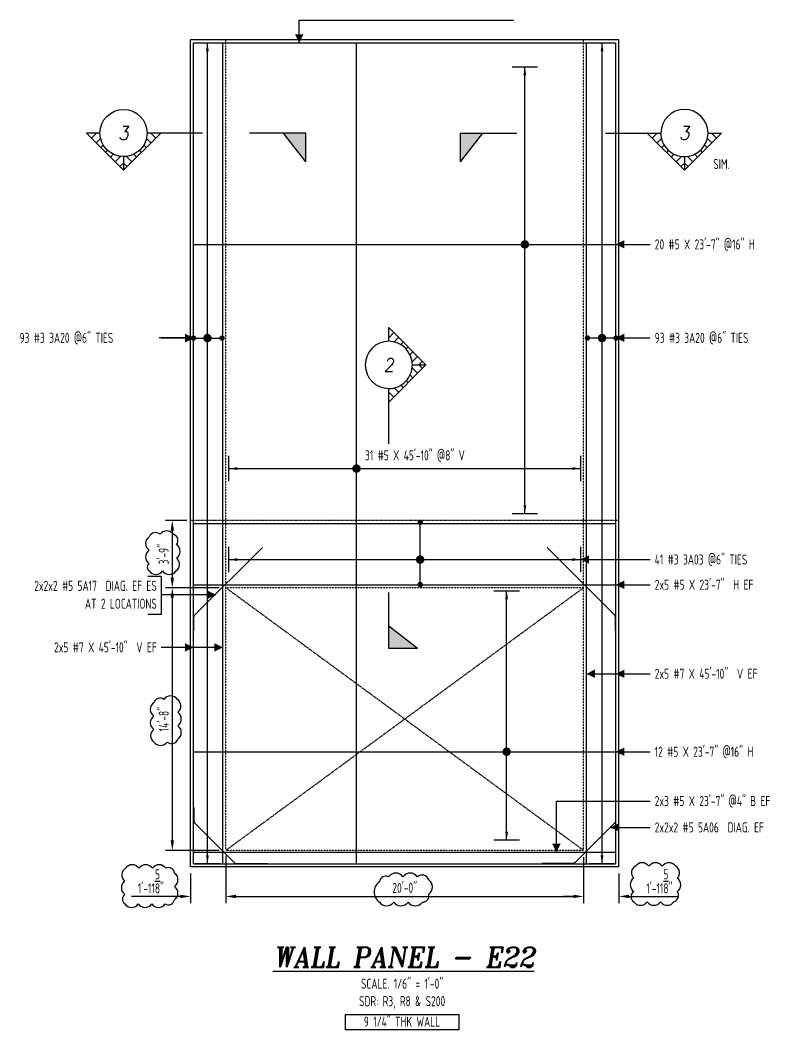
# Model space of a CAD drawing. Header units: inches. Extents: x -10781 to 50822, y -3854 to 38989.
# Drawn here: x -797 to -294, y -3055 to -2379 of the extents above; entities that cross this region are included whole.
import ezdxf
from ezdxf.enums import TextEntityAlignment as Align

# ---------------------------------------------------------------- set-up
doc = ezdxf.new("R2010")
doc.units = ezdxf.units.IN
doc.header["$LTSCALE"] = 0.025
doc.header["$MEASUREMENT"] = 0
doc.linetypes.add('HIDDEN', pattern=[6, 3, -3])
doc.layers.get('0').update_dxf_attribs({"linetype": 'CONTINUOUS'})
doc.layers.get('Defpoints').update_dxf_attribs({"linetype": 'CONTINUOUS'})
for name, color, linetype in [('0-25TEXT', 7, 'CONTINUOUS'), ('0-35', 3, 'CONTINUOUS'), ('0-35TEXT', 3, 'CONTINUOUS'), ('0-50', 10, 'CONTINUOUS'), ('3', 3, 'CONTINUOUS'), ('BAR-LBL', 2, 'CONTINUOUS'), ('DETAIL', 83, 'CONTINUOUS'), ('hidden', 7, 'HIDDEN'), ('RANGELAY', 7, 'CONTINUOUS'), ('REBARS', 4, 'CONTINUOUS')]:
    doc.layers.add(name, color=color, linetype=linetype)
doc.styles.add('AR', font='ARCHQUIK.shx', dxfattribs={"width": 0.8})
doc.styles.add('ROMANT', font='romant')
doc.dimstyles.new('CADS_DIM_48', dxfattribs={"dimscale": 48, "dimtxt": 0.09375, "dimasz": 0.09375, "dimexe": 0.0625, "dimexo": 0.0625, "dimgap": 0.09375, "dimtad": 0, "dimtih": 1, "dimtoh": 1, "dimzin": 1, "dimdsep": 46, "dimlunit": 4, "dimtxsty": 'AR', "dimblk": 'CLOSED', "dimcen": 0.1875, "dimadec": 0, "dimazin": 0, "dimtfac": 1, "dimtofl": 0, "dimtmove": 0, "dimatfit": 1, "dimldrblk": 'DOTBLANK', "dimfxl": 1, "dimtzin": 0, "dimarcsym": 0})

# ---------------------------------------------------------------- blocks, each defined once
blk = doc.blocks.new('leadrblk')
blk.add_lwpolyline([(0, 0, 0, 1, 0), (1, 0, 1, 1, 0)], format="xyseb")
blk = doc.blocks.new('SECTARO')
at = {"linetype": 'Continuous'}
blk.add_line((33.32, 16.99), (20.13, 0), dxfattribs=at)
for p, q in [((33.32, 16.99), (33.32, 0)), ((33.32, 0), (0, 0))]:
    blk.add_line(p, q)
for points in [[(33.32, 0), (33.32, 16.99), (33.32, 0), (20.13, 0)], [(33.32, 16.99), (20.13, 0), (33.32, 0), (33.32, 16.99)]]:
    blk.add_solid(points, dxfattribs=at)
blk = doc.blocks.new('*X3')
at = {"color": 0, "linetype": 'Continuous'}
for p, q in [((-1.108, 0.2784), (-1.0748, 0.3117)), ((-1.081, 0.2171), (-1.0306, 0.2675)), ((-1.0127, 0.1969), (-0.9864, 0.2233)), ((-0.9601, 0.1612), (-0.9422, 0.1791)), ((-0.9204, 0.1125), (-0.898, 0.1349)), ((-0.895, 0.0495), (-0.8538, 0.0907)), ((-0.8561, 0), (-0.8096, 0.0465)), ((-0.7677, 0), (-0.7654, 0.0023))]:
    blk.add_line(p, q, dxfattribs=at)
blk = doc.blocks.new('*X2')
at = {"color": 0, "linetype": 'Continuous'}
for p, q in [((-1.108, 0.2784), (-1.0748, 0.3117)), ((-0.9601, 0.1612), (-0.9422, 0.1791)), ((-0.8561, 0), (-0.8096, 0.0465))]:
    blk.add_line(p, q, dxfattribs=at)
blk = doc.blocks.new('SECTNU')
at = {"linetype": 'Continuous'}
blk.add_line((-24.74, 0), (-32.81, 0), dxfattribs=at)
blk.add_line((0, 0), (-24.74, 0))
at = {"layer": '3'}
for p, q in [((-68.89, 0), (-46.81, 22.07)), ((-60.81, 0), (-68.89, 0))]:
    blk.add_line(p, q, dxfattribs=at)
at = {"layer": '3', "linetype": 'Continuous'}
blk.add_line((-46.81, 14), (-46.81, 22.07), dxfattribs=at)
at = {"layer": '3'}
for points in [[(-46.81, 22.07), (-24.74, 0), (-32.81, 0, 1)], [(-32.81, 0, 0.414214), (-46.81, 14)]]:
    blk.add_lwpolyline(points, format="xyb", dxfattribs=at)
for start, end in [(90, 180), (180, 0)]:
    blk.add_arc((-46.81, 0), 14, start, end, dxfattribs=at)
at = {"linetype": 'Continuous', "xscale": -64, "yscale": 64, "zscale": 64, "rotation": 359.9999999999999}
blk.add_blockref('*X3', (-117.73, 0), dxfattribs=at)
at = {"linetype": 'Continuous', "xscale": 64, "yscale": 64, "zscale": 64}
for name in ['*X3', '*X2']:
    blk.add_blockref(name, (24.1, 0), dxfattribs=at)
at = {"linetype": 'Continuous', "style": 'ROMANT', "oblique": 9, "width": 0.9}
blk.add_attdef('NO', text='', height=8, dxfattribs=at).set_placement((-46.81, 0), align=Align.MIDDLE)
blk = doc.blocks.new('*D910')
at = {"layer": 'Defpoints', "color": 0, "transparency": 16777216}
for p in [(-680.82, -2714.17), (-695.02, -2759.17), (-659.17, -2759.17)]:
    blk.add_point(p, dxfattribs=at)
at = {"layer": 'DETAIL', "color": 0, "lineweight": -2, "transparency": 16777216}
for p, q in [((-685.32, -2714.17), (-699.52, -2714.17)), ((-695.02, -2720.92), (-695.02, -2752.42)), ((-663.67, -2759.17), (-699.52, -2759.17))]:
    blk.add_line(p, q, dxfattribs=at)
at = {"layer": 'DETAIL', "color": 0, "transparency": 16777216}
for points in [[(-696.15, -2720.92), (-693.9, -2720.92), (-695.02, -2714.17)], [(-696.15, -2752.42), (-693.9, -2752.42), (-695.02, -2759.17)]]:
    blk.add_solid(points, dxfattribs=at)
at = {"layer": 'DETAIL', "color": 0, "transparency": 16777216, "insert": (-700.76, -2736.67), "char_height": 6.75, "attachment_point": 5, "rotation": 90, "style": 'AR'}
blk.add_mtext('3\'-9"', dxfattribs=at)
blk = doc.blocks.new('_DotBlank')
at = {"layer": '0-35', "color": 0, "lineweight": -2}
blk.add_line((-0.5, 0), (-1, 0), dxfattribs=at)
blk.add_circle((0, 0), 0.5, dxfattribs=at)
blk = doc.blocks.new('*D911')
at = {"layer": 'Defpoints', "color": 0, "transparency": 16777216}
for p in [(-659.17, -2934.17), (-682.82, -2946.17), (-659.17, -2965.95)]:
    blk.add_point(p, dxfattribs=at)
at = {"layer": 'DETAIL', "color": 0, "lineweight": -2, "transparency": 16777216}
for p, q in [((-659.17, -2938.67), (-659.17, -2970.45)), ((-682.82, -2950.67), (-682.82, -2970.45)), ((-689.57, -2965.95), (-722.42, -2965.95)), ((-652.42, -2965.95), (-645.67, -2965.95))]:
    blk.add_line(p, q, dxfattribs=at)
at = {"layer": 'DETAIL', "color": 0, "transparency": 16777216}
for points in [[(-689.57, -2964.82), (-689.57, -2967.07), (-682.82, -2965.95)], [(-652.42, -2964.82), (-652.42, -2967.07), (-659.17, -2965.95)]]:
    blk.add_solid(points, dxfattribs=at)
at = {"layer": 'DETAIL', "color": 0, "transparency": 16777216, "insert": (-709.37, -2955.82), "char_height": 6.75, "attachment_point": 5, "style": 'AR'}
blk.add_mtext('1\'-11{\\H1.000000x;\\S5/8;}"', dxfattribs=at)
blk = doc.blocks.new('*D912')
at = {"layer": 'Defpoints', "color": 0, "transparency": 16777216}
for p in [(-659.17, -2935.17), (-419.25, -2935.17), (-419.25, -2965.93)]:
    blk.add_point(p, dxfattribs=at)
at = {"layer": 'DETAIL', "color": 0, "lineweight": -2, "transparency": 16777216}
for p, q in [((-659.17, -2939.67), (-659.17, -2970.43)), ((-419.25, -2939.67), (-419.25, -2970.43)), ((-652.42, -2965.93), (-426, -2965.93))]:
    blk.add_line(p, q, dxfattribs=at)
at = {"layer": 'DETAIL', "color": 0, "transparency": 16777216}
for points in [[(-652.42, -2964.8), (-652.42, -2967.05), (-659.17, -2965.93)], [(-426, -2964.8), (-426, -2967.05), (-419.25, -2965.93)]]:
    blk.add_solid(points, dxfattribs=at)
at = {"layer": 'DETAIL', "color": 0, "transparency": 16777216, "insert": (-539.21, -2960.19), "char_height": 6.75, "attachment_point": 5, "style": 'AR'}
blk.add_mtext('20\'-0"', dxfattribs=at)
blk = doc.blocks.new('*D913')
at = {"layer": 'Defpoints', "color": 0, "transparency": 16777216}
for p in [(-419.25, -2935.17), (-395.57, -2946.17), (-395.57, -2965.93)]:
    blk.add_point(p, dxfattribs=at)
at = {"layer": 'DETAIL', "color": 0, "lineweight": -2, "transparency": 16777216}
for p, q in [((-419.25, -2939.67), (-419.25, -2970.43)), ((-395.57, -2950.67), (-395.57, -2970.43)), ((-426, -2965.93), (-432.75, -2965.93)), ((-388.82, -2965.93), (-355.41, -2965.93))]:
    blk.add_line(p, q, dxfattribs=at)
at = {"layer": 'DETAIL', "color": 0, "transparency": 16777216}
for points in [[(-426, -2964.8), (-426, -2967.05), (-419.25, -2965.93)], [(-388.82, -2964.8), (-388.82, -2967.05), (-395.57, -2965.93)]]:
    blk.add_solid(points, dxfattribs=at)
at = {"layer": 'DETAIL', "color": 0, "transparency": 16777216, "insert": (-368.46, -2955.8), "char_height": 6.75, "attachment_point": 5, "style": 'AR'}
blk.add_mtext('1\'-11{\\H1.000000x;\\S5/8;}"', dxfattribs=at)
blk = doc.blocks.new('*D914')
at = {"layer": 'Defpoints', "color": 0, "transparency": 16777216}
for p in [(-659.17, -2759.17), (-695.02, -2935.17), (-659.17, -2935.17)]:
    blk.add_point(p, dxfattribs=at)
at = {"layer": 'DETAIL', "color": 0, "lineweight": -2, "transparency": 16777216}
for p, q in [((-663.67, -2759.17), (-699.52, -2759.17)), ((-695.02, -2765.92), (-695.02, -2928.42)), ((-663.67, -2935.17), (-699.52, -2935.17))]:
    blk.add_line(p, q, dxfattribs=at)
at = {"layer": 'DETAIL', "color": 0, "transparency": 16777216}
for points in [[(-696.15, -2765.92), (-693.9, -2765.92), (-695.02, -2759.17)], [(-696.15, -2928.42), (-693.9, -2928.42), (-695.02, -2935.17)]]:
    blk.add_solid(points, dxfattribs=at)
at = {"layer": 'DETAIL', "color": 0, "transparency": 16777216, "insert": (-700.76, -2847.17), "char_height": 6.75, "attachment_point": 5, "rotation": 90, "style": 'AR'}
blk.add_mtext('14\'-8"', dxfattribs=at)
blk = doc.blocks.new('*U933', base_point=(-680.82, -2944.48))
at = {"layer": 'REBARS', "color": 0}
blk.add_lwpolyline([(-680.82, -2944.17), (-397.82, -2944.17)], dxfattribs=at)
blk = doc.blocks.new('*U934', base_point=(-680.82, -2935.94))
at = {"layer": 'REBARS', "color": 0}
blk.add_lwpolyline([(-680.82, -2936.25), (-397.82, -2936.25)], dxfattribs=at)
blk = doc.blocks.new('*U935', base_point=(-680.82, -2394.48))
at = {"layer": 'REBARS', "color": 0}
blk.add_lwpolyline([(-680.82, -2394.17), (-397.82, -2394.17)], dxfattribs=at)
blk = doc.blocks.new('*U936', base_point=(-680.39, -2944.17))
at = {"layer": 'REBARS', "color": 0}
blk.add_lwpolyline([(-680.82, -2944.17), (-680.82, -2394.17)], dxfattribs=at)
blk = doc.blocks.new('*U937', base_point=(-416.81, -2944.17))
at = {"layer": 'REBARS', "color": 0}
blk.add_lwpolyline([(-417.25, -2944.17), (-417.25, -2394.17)], dxfattribs=at)
blk = doc.blocks.new('*U938', base_point=(-680.82, -2869.34))
at = {"layer": 'REBARS', "color": 0}
blk.add_lwpolyline([(-680.82, -2869.02), (-397.82, -2869.02)], dxfattribs=at)
blk = doc.blocks.new('rendmark')
at = {"color": 4}
blk.add_line((0, -3), (0, 3), dxfattribs=at)
blk = doc.blocks.new('rarrow')
at = {"color": 7}
blk.add_solid([(2, -0.33), (2, 0.33), (0, 0)], dxfattribs=at)
blk = doc.blocks.new('*U939', base_point=(-470.87, -2928.17))
at = {"layer": 'RANGELAY'}
blk.add_line((-470.87, -2928.17), (-470.87, -2761.17), dxfattribs=at)
at = {"layer": 'RANGELAY', "xscale": 2.834645669291339, "yscale": 2.834645669291339}
for name, p, rotation in [('rendmark', (-470.87, -2761.17), 269.9999969630881), ('rarrow', (-470.87, -2761.17), 269.9999969630881), ('rendmark', (-470.87, -2928.17), 90.00000003355707), ('rarrow', (-470.87, -2928.17), 90.00000003355707)]:
    blk.add_blockref(name, p, dxfattribs=dict(at, rotation=rotation))
blk = doc.blocks.new('VPM9F0D91')
at = {"const_width": 1}
blk.add_lwpolyline([(-0.5, 0, 1), (0.5, 0, 1)], format="xyb", close=True, dxfattribs=at)
blk = doc.blocks.new('*U940', base_point=(-680.82, -2529.49))
at = {"layer": 'REBARS', "color": 0}
blk.add_lwpolyline([(-680.82, -2529.18), (-397.82, -2529.18)], dxfattribs=at)
blk = doc.blocks.new('*U941', base_point=(-458.65, -2709.6))
at = {"layer": 'RANGELAY'}
blk.add_line((-458.65, -2709.6), (-458.65, -2410.17), dxfattribs=at)
at = {"layer": 'RANGELAY', "xscale": 2.834645669291339, "yscale": 2.834645669291339}
for name, p, rotation in [('rendmark', (-458.65, -2410.17), 269.9999969630881), ('rarrow', (-458.65, -2410.17), 269.9999969630881), ('rarrow', (-458.65, -2709.6), 90.00000003355706), ('rendmark', (-458.65, -2709.6), 90.00000003355706)]:
    blk.add_blockref(name, p, dxfattribs=dict(at, rotation=rotation))
blk = doc.blocks.new('VPM9F0DD1')
at = {"const_width": 1}
blk.add_lwpolyline([(-0.5, 0, 1), (0.5, 0, 1)], format="xyb", close=True, dxfattribs=at)
blk = doc.blocks.new('*U942', base_point=(-397.39, -2591.93))
at = {"layer": 'REBARS', "color": 0, "const_width": 1.8}
for points in [[(-416.7, -2591.03, 1), (-416.7, -2592.83, 1), (-416.7, -2591.03)], [(-397.57, -2592.83, 1), (-397.57, -2591.03, 1), (-397.57, -2592.83)]]:
    blk.add_lwpolyline(points, format="xyb", dxfattribs=at)
at = {"layer": 'REBARS', "color": 0}
blk.add_lwpolyline([(-397.57, -2591.93), (-416.7, -2591.93)], dxfattribs=at)
blk = doc.blocks.new('*U943', base_point=(-406.92, -2944.17))
at = {"layer": 'RANGELAY'}
blk.add_line((-406.92, -2944.17), (-406.92, -2394.17), dxfattribs=at)
at = {"layer": 'RANGELAY', "xscale": 2.834645669291339, "yscale": 2.834645669291339}
for name, p, rotation in [('rendmark', (-406.92, -2394.17), 269.9999969411396), ('rarrow', (-406.92, -2394.17), 269.9999969411396), ('rarrow', (-406.92, -2944.17), 90.00000001160855), ('rendmark', (-406.92, -2944.17), 90.00000001160855)]:
    blk.add_blockref(name, p, dxfattribs=dict(at, rotation=rotation))
blk = doc.blocks.new('VPM9F0E11')
at = {"const_width": 1}
blk.add_lwpolyline([(-0.5, 0, 1), (0.5, 0, 1)], format="xyb", close=True, dxfattribs=at)
blk = doc.blocks.new('*U944', base_point=(-397.14, -2944.17))
at = {"layer": 'REBARS', "color": 0}
blk.add_lwpolyline([(-397.57, -2944.17), (-397.57, -2394.17)], dxfattribs=at)
blk = doc.blocks.new('*U945', base_point=(-571.24, -2944.17))
at = {"layer": 'REBARS', "color": 0}
blk.add_lwpolyline([(-571.55, -2944.17), (-571.55, -2394.17)], dxfattribs=at)
blk = doc.blocks.new('*U946', base_point=(-657.17, -2679.34))
at = {"layer": 'RANGELAY'}
blk.add_line((-657.17, -2679.34), (-421.25, -2679.34), dxfattribs=at)
at = {"layer": 'RANGELAY', "xscale": 2.834645669291339, "yscale": 2.834645669291339}
for name in ['rendmark', 'rarrow']:
    blk.add_blockref(name, (-657.17, -2679.34), dxfattribs=at)
at = {"layer": 'RANGELAY', "xscale": 2.834645669291339, "yscale": 2.834645669291339, "rotation": 179.999996929531}
for name in ['rendmark', 'rarrow']:
    blk.add_blockref(name, (-421.25, -2679.34), dxfattribs=at)
blk = doc.blocks.new('VPM9F0E51')
at = {"const_width": 1}
blk.add_lwpolyline([(-0.5, 0, 1), (0.5, 0, 1)], format="xyb", close=True, dxfattribs=at)
blk = doc.blocks.new('*U947', base_point=(-680.82, -2716.48))
at = {"layer": 'REBARS', "color": 0}
blk.add_lwpolyline([(-680.82, -2716.17), (-397.82, -2716.17)], dxfattribs=at)
blk = doc.blocks.new('*U948', base_point=(-680.71, -2757.48))
at = {"layer": 'REBARS', "color": 0}
blk.add_lwpolyline([(-680.71, -2757.17), (-397.71, -2757.17)], dxfattribs=at)
blk = doc.blocks.new('*U949', base_point=(-528.81, -2757.18))
at = {"layer": 'REBARS', "color": 0, "const_width": 1.8}
for points in [[(-527.91, -2715.36, 1), (-529.71, -2715.36, 1), (-527.91, -2715.36)], [(-529.71, -2756.99, 1), (-527.91, -2756.99, 1), (-529.71, -2756.99)]]:
    blk.add_lwpolyline(points, format="xyb", dxfattribs=at)
at = {"layer": 'REBARS', "color": 0}
blk.add_lwpolyline([(-528.81, -2756.99), (-528.81, -2715.36)], dxfattribs=at)
blk = doc.blocks.new('*U950', base_point=(-657.17, -2740.3))
at = {"layer": 'RANGELAY'}
blk.add_line((-657.17, -2740.3), (-421.25, -2740.3), dxfattribs=at)
at = {"layer": 'RANGELAY', "xscale": 2.834645669291339, "yscale": 2.834645669291339}
for name, p, rotation in [('rendmark', (-657.17, -2740.3), 2.16802932420672e-08), ('rendmark', (-421.25, -2740.3), 179.9999969512113), ('rarrow', (-657.17, -2740.3), 2.16802932420672e-08), ('rarrow', (-421.25, -2740.3), 179.9999969512113)]:
    blk.add_blockref(name, p, dxfattribs=dict(at, rotation=rotation))
blk = doc.blocks.new('VPM9F0F11')
at = {"const_width": 1}
blk.add_lwpolyline([(-0.5, 0, 1), (0.5, 0, 1)], format="xyb", close=True, dxfattribs=at)
blk = doc.blocks.new('*U951', base_point=(-660.73, -2944.17))
at = {"layer": 'REBARS', "color": 0}
blk.add_lwpolyline([(-661.17, -2944.17), (-661.17, -2394.17)], dxfattribs=at)
blk = doc.blocks.new('*U952', base_point=(-680.82, -2916.4))
at = {"layer": 'REBARS', "color": 0}
blk.add_lwpolyline([(-680.51, -2906.4), (-680.51, -2915.36, 0.198912), (-679.87, -2916.91), (-653.57, -2943.21, 0.198912), (-652.02, -2943.85), (-631.05, -2943.85)], format="xyb", dxfattribs=at)
blk = doc.blocks.new('*U953', base_point=(-397.57, -2916.4))
at = {"layer": 'REBARS', "color": 0}
blk.add_lwpolyline([(-397.89, -2906.4), (-397.89, -2915.36, -0.198912), (-398.53, -2916.91), (-424.83, -2943.21, -0.198912), (-426.38, -2943.85), (-447.34, -2943.85)], format="xyb", dxfattribs=at)
blk = doc.blocks.new('*U954', base_point=(-397.62, -2777.91))
at = {"layer": 'REBARS', "color": 0}
blk.add_lwpolyline([(-397.93, -2787.91), (-397.93, -2778.94, 0.198912), (-398.57, -2777.4), (-443.8, -2732.17)], format="xyb", dxfattribs=at)
blk = doc.blocks.new('*U955', base_point=(-680.79, -2777.91))
at = {"layer": 'REBARS', "color": 0}
blk.add_lwpolyline([(-680.48, -2787.91), (-680.48, -2778.94, -0.198912), (-679.84, -2777.4), (-634.61, -2732.17)], format="xyb", dxfattribs=at)
blk = doc.blocks.new('*U956', base_point=(-681.01, -2591.93))
at = {"layer": 'REBARS', "color": 0, "const_width": 1.8}
for points in [[(-680.82, -2591.03, 1), (-680.82, -2592.83, 1), (-680.82, -2591.03)], [(-661.7, -2592.83, 1), (-661.7, -2591.03, 1), (-661.7, -2592.83)]]:
    blk.add_lwpolyline(points, format="xyb", dxfattribs=at)
at = {"layer": 'REBARS', "color": 0}
blk.add_lwpolyline([(-680.82, -2591.93), (-661.7, -2591.93)], dxfattribs=at)
blk = doc.blocks.new('*U957', base_point=(-671.48, -2944.17))
at = {"layer": 'RANGELAY'}
blk.add_line((-671.48, -2944.17), (-671.48, -2394.17), dxfattribs=at)
at = {"layer": 'RANGELAY', "xscale": 2.834645669291339, "yscale": 2.834645669291339}
for name, p, rotation in [('rendmark', (-671.48, -2394.17), 269.9999969179224), ('rarrow', (-671.48, -2394.17), 269.9999969179224), ('rarrow', (-671.48, -2944.17), 89.99999998839144), ('rendmark', (-671.48, -2944.17), 89.99999998839144)]:
    blk.add_blockref(name, p, dxfattribs=dict(at, rotation=rotation))
blk = doc.blocks.new('VPM9F0FD1')
at = {"const_width": 1}
blk.add_lwpolyline([(-0.5, 0, 1), (0.5, 0, 1)], format="xyb", close=True, dxfattribs=at)

msp = doc.modelspace()

# ---------------------------------------------------------------- linework, layer by layer
at = {"layer": '0-25TEXT'}
for points in [[(-609.96985, -2394.16519), (-609.96985, -2378.99569), (-466.24942, -2378.99569)], [(-397.51271, -2529.18103), (-374.56169, -2529.18103)], [(-680.82303, -2591.77953), (-703.77406, -2591.77953)], [(-680.54491, -2591.92744), (-702.46357, -2591.92744)], [(-397.57302, -2591.77953), (-374.62199, -2591.77953)], [(-421.24581, -2740.29574), (-374.62199, -2740.26358)], [(-711.46263, -2751.51146), (-702.46357, -2751.51146), (-702.46357, -2777.00878), (-711.46263, -2777.00878)], [(-397.57307, -2757.16519), (-374.62199, -2757.16519)], [(-665.88987, -2763.88516), (-702.46357, -2763.88516)], [(-661.16986, -2799.09951), (-702.46357, -2799.09951)], [(-417.24587, -2816.78834), (-374.62199, -2816.78835)], [(-397.57311, -2869.0234), (-374.62199, -2869.0234)], [(-437.4963, -2936.24813), (-437.49632, -2902.04931), (-374.62202, -2902.04926)], [(-401.33785, -2919.71885), (-374.62199, -2919.71885)]]:
    msp.add_lwpolyline(points, dxfattribs=at)
at = {"layer": '0-35'}
for p, q in [((-682.82302, -2946.16519), (-682.82302, -2392.16519)), ((-395.57302, -2392.16519), (-682.82302, -2392.16519)), ((-395.57302, -2946.16519), (-395.57302, -2392.16519)), ((-395.57302, -2946.16519), (-682.82302, -2946.16519))]:
    msp.add_line(p, q, dxfattribs=at)
at = {"layer": '0-35', "color": 0, "linetype": 'HIDDEN', "ltscale": 2}
msp.add_line((-395.57302, -2714.16519), (-682.82302, -2714.16519), dxfattribs=at)
at = {"layer": '0-50'}
msp.add_lwpolyline([(-578.89721, -3044.92457), (-503.01037, -3044.92457), (-503.01037, -3055.28093), (-578.89721, -3055.28093)], close=True, dxfattribs=at)
at = {"layer": 'DETAIL'}
for points in [[(-710.55086, -2747.93582, 0.52056705), (-701.55086, -2747.93582, 0.52056705), (-692.55086, -2747.93582, 0.52056705), (-692.16945, -2739.31722, 0.52056705), (-692.16945, -2730.31722, 0.52056705), (-694.23938, -2723.38715, 0.52056705), (-703.23938, -2723.38715, 0.52056705), (-710.55086, -2725.07567, 0.52056705), (-710.55086, -2734.07567, 0.52056705), (-710.55086, -2743.07567, 0.52056705)], [(-707.42043, -2862.52504, 0.52056705), (-698.42043, -2862.52504, 0.52056705), (-691.34049, -2860.60499, 0.52056705), (-691.34049, -2851.60499, 0.52056705), (-691.34049, -2842.60499, 0.52056705), (-691.65253, -2833.91703, 0.52056705), (-700.65253, -2833.91703, 0.52056705), (-707.42043, -2836.14913, 0.52056705), (-707.42043, -2845.14913, 0.52056705), (-707.42043, -2854.14913, 0.52056705)], [(-726.84786, -2970.98085, 0.52056705), (-717.84786, -2970.98085, 0.52056705), (-708.84786, -2970.98085, 0.52056705), (-699.84786, -2970.98085, 0.52056705), (-693.58045, -2968.24825, 0.52056705), (-693.58045, -2959.24825, 0.52056705), (-693.58045, -2950.24825, 0.52056705), (-699.39211, -2947.0599, 0.52056705), (-708.39211, -2947.0599, 0.52056705), (-717.39211, -2947.0599, 0.52056705), (-726.39211, -2947.0599, 0.52056705), (-726.84786, -2955.60415, 0.52056705), (-726.84786, -2964.60415, 0.52056705)], [(-385.70245, -2969.53344, 0.52056705), (-376.70245, -2969.53344, 0.52056705), (-367.70245, -2969.53344, 0.52056705), (-358.70245, -2969.53344, 0.52056705), (-356.52169, -2962.71421, 0.52056705), (-356.52169, -2953.71421, 0.52056705), (-357.52295, -2945.71547, 0.52056705), (-366.52295, -2945.71547, 0.52056705), (-375.52295, -2945.71547, 0.52056705), (-384.52295, -2945.71547, 0.52056705), (-385.70245, -2953.53597, 0.52056705), (-385.70245, -2962.53597, 0.52056705)], [(-556.20665, -2969.76143, 0.52056705), (-546.59256, -2969.76143, 0.52056705), (-536.97848, -2969.76143, 0.52056705), (-527.3644, -2969.76143, 0.52056705), (-523.12541, -2964.38633, 0.52056705), (-523.12541, -2954.77225, 0.52056705), (-530.76043, -2952.79319, 0.52056705), (-540.37451, -2952.79319, 0.52056705), (-549.98859, -2952.79319, 0.52056705), (-556.20665, -2956.18921, 0.52056705)]]:
    msp.add_lwpolyline(points, format="xyb", close=True, dxfattribs=at)
at = {"layer": 'hidden'}
for p, q in [((-659.16991, -2759.16519), (-659.16991, -2392.16519)), ((-419.24581, -2759.16519), (-419.24581, -2392.16519)), ((-419.24581, -2759.16519), (-659.16991, -2759.16519)), ((-659.16991, -2935.16519), (-659.16991, -2759.16519)), ((-419.24581, -2935.16519), (-419.24581, -2759.16519)), ((-419.24581, -2935.16519), (-659.16991, -2935.16519))]:
    msp.add_line(p, q, dxfattribs=at)
for points in [[(-419.24581, -2759.16519), (-659.16991, -2935.16519)], [(-419.24581, -2935.16519), (-659.16991, -2759.16519)]]:
    msp.add_lwpolyline(points, dxfattribs=at)

# ---------------------------------------------------------------- block references
ref = msp.add_blockref('SECTNU', (-674.86813, -2454.57731), dxfattribs=dict(xscale=-1.129181470141702, yscale=1.129181470141702, zscale=1.129181470141702, rotation=179.9999870930078))
ref.add_attrib('NO', '3', dxfattribs={"linetype": 'Continuous', "height": 9.03345, "rotation": 359.99998709, "style": 'ROMANT', "oblique": 9, "width": 0.9}).set_placement((-727.72816, -2454.57731), align=Align.MIDDLE)
ref = msp.add_blockref('SECTNU', (-404.5367, -2454.57732), dxfattribs=dict(xscale=1.129181470141702, yscale=1.129181470141702, zscale=1.129181470141702, rotation=180.0000014568757))
ref.add_attrib('NO', '3', dxfattribs={"linetype": 'Continuous', "height": 9.03345, "rotation": 0.00000146, "style": 'ROMANT', "oblique": 9, "width": 0.9}).set_placement((-351.67667, -2454.57733), align=Align.MIDDLE)
at = {"yscale": 1.129181470141702, "zscale": 1.129181470141702}
for p, xscale, rotation in [((-643.22312, -2454.57732), -1.129181470141702, 179.9999870930078), ((-464.12256, -2454.57732), 1.129181470141702, 180.0000014568757), ((-549.89631, -2762.24327), 1.129181470141702, 270)]:
    msp.add_blockref('SECTARO', p, dxfattribs=dict(at, xscale=xscale, rotation=rotation))
ref = msp.add_blockref('SECTNU', (-549.89631, -2662.73173), dxfattribs=dict(xscale=1.129181470141702, yscale=1.129181470141702, zscale=1.129181470141702, rotation=270))
ref.add_attrib('NO', '2', dxfattribs={"linetype": 'Continuous', "height": 9.03345, "style": 'ROMANT', "oblique": 9, "width": 0.9}).set_placement((-549.89629, -2609.8717), align=Align.MIDDLE)
at = {"layer": '0-25TEXT'}
for name, p, xscale, yscale, rotation in [('leadrblk', (-609.96985, -2394.16519), 5.623937007874017, 2.250708661417324, 90.00000153523449), ('VPM9F0DD1', (-458.65018, -2529.18104), 2.834645669291339, 2.834645669291339, 90.00000003355706), ('leadrblk', (-680.54491, -2591.92744), 5.623937007874017, 2.250708661417324, 180.000003070469), ('VPM9F0FD1', (-671.47847, -2591.92743), -2.834645669291339, 2.834645669291339, 269.9999999883914), ('VPM9F0E11', (-406.91758, -2591.92743), 2.834645669291339, 2.834645669291339, 90.00000001160855), ('VPM9F0F11', (-528.86373, -2740.29574), 2.834645669291339, 2.834645669291339, 2.168027262407381e-08), ('leadrblk', (-665.88987, -2763.88516), 5.623937007874017, 2.250708661417324, 180.000003070469), ('leadrblk', (-680.82298, -2799.09951), 5.623937007874017, 2.250708661417324, 180.000003070469), ('leadrblk', (-661.16986, -2799.09951), 5.623937007874017, 2.250708661417324, 180.000003070469), ('VPM9F0D91', (-470.87249, -2869.0234), 2.834645669291339, 2.834645669291339, 90.00000003355706), ('leadrblk', (-437.4963, -2936.24813), -5.623937007874019, 2.250708661417324, 270.0000373377313)]:
    msp.add_blockref(name, p, dxfattribs=dict(at, xscale=xscale, yscale=yscale, rotation=rotation))
for name, p, xscale, yscale in [('leadrblk', (-397.573, -2529.18103), 5.623937007874017, 2.250708661417324), ('leadrblk', (-680.82303, -2591.77953), -5.623937007874017, 2.250708661417324), ('leadrblk', (-397.57302, -2591.77953), 5.623937007874017, 2.250708661417324), ('VPM9F0E51', (-571.54932, -2679.33673), 2.834645669291339, 2.834645669291339), ('leadrblk', (-421.24581, -2740.29574), 5.623937007874017, 2.250708661417324), ('leadrblk', (-397.57307, -2757.16519), 5.623937007874017, 2.250708661417324), ('leadrblk', (-417.24587, -2816.78834), 5.623937007874017, 2.250708661417324), ('leadrblk', (-397.57309, -2816.78835), 5.623937007874017, 2.250708661417324), ('leadrblk', (-397.57311, -2869.0234), 5.623937007874017, 2.250708661417324), ('leadrblk', (-401.33785, -2919.71885), 5.623937007874017, 2.250708661417324)]:
    msp.add_blockref(name, p, dxfattribs=dict(at, xscale=xscale, yscale=yscale))
at = {"layer": 'RANGELAY'}
for name, p in [('*U957', (-671.47847, -2944.16519)), ('*U943', (-406.91758, -2944.16519)), ('*U941', (-458.65018, -2709.60269)), ('*U946', (-657.16991, -2679.33673)), ('*U950', (-657.16991, -2740.29574)), ('*U939', (-470.87249, -2928.16519))]:
    msp.add_blockref(name, p, dxfattribs=at)
at = {"layer": 'REBARS', "color": 4}
for name, p in [('*U935', (-680.82302, -2394.47769)), ('*U936', (-680.38552, -2944.16519)), ('*U951', (-660.73241, -2944.16519)), ('*U945', (-571.23686, -2944.16519)), ('*U937', (-416.80842, -2944.16519)), ('*U944', (-397.13563, -2944.16519)), ('*U940', (-680.82302, -2529.49354)), ('*U956', (-681.01052, -2591.92743)), ('*U942', (-397.38552, -2591.92743)), ('*U947', (-680.82302, -2716.47769)), ('*U949', (-528.81475, -2757.17572)), ('*U955', (-680.79491, -2777.90631)), ('*U954', (-397.62081, -2777.90631)), ('*U948', (-680.70786, -2757.47769)), ('*U938', (-680.82302, -2869.3359)), ('*U952', (-680.82302, -2916.39596)), ('*U953', (-397.57302, -2916.39596)), ('*U934', (-680.82302, -2935.93555)), ('*U933', (-680.82302, -2944.47769))]:
    msp.add_blockref(name, p, dxfattribs=at)

# ---------------------------------------------------------------- texts
at = {"color": 7, "linetype": 'Continuous', "style": 'ROMANT', "oblique": 9, "width": 0.95}
msp.add_text('%%UWALL PANEL - E22', height=13.5, dxfattribs=at).set_placement((-539.58191, -3013.35266), align=Align.CENTER)
at = {"layer": '0-35TEXT', "style": 'AR', "width": 0.8}
msp.add_text('SIM.', height=6.749831, rotation=0.00000146, dxfattribs=at).set_placement((-321.38571, -2478.68689), align=Align.RIGHT)
msp.add_text('AT 2 LOCATIONS', height=6.7498312, dxfattribs=at).set_placement((-705.46326, -2773.25917), align=Align.RIGHT)
for s, p in [('SCALE. 1/6" = 1\'-0"', (-540.95379, -3027.79955)), ('SDR: R3, R8 & S200', (-540.95379, -3039.46775)), ('9 1/4" THK WALL', (-541.03071, -3053.25577))]:
    msp.add_text(s, height=6.7498312, dxfattribs=at).set_placement(p, align=Align.CENTER)
at = {"layer": 'BAR-LBL', "style": 'AR', "width": 0.8}
for s, p in [('20 #5 X 23\'-7" @16" H', (-371.56201, -2532.55568)), ('93 #3 3A20 @6" TIES', (-797.44698, -2595.15418)), ('93 #3 3A20 @6" TIES', (-371.6223, -2595.15418)), ('31 #5 X 45\'-10" @8" V', (-565.84252, -2673.84123)), ('41 #3 3A03 @6" TIES', (-371.6223, -2743.63823)), ('2x5 #5 X 23\'-7"  H EF', (-371.6223, -2760.53984)), ('2x5 #7 X 45\'-10"  V EF', (-371.6223, -2820.16299)), ('12 #5 X 23\'-7" @16" H', (-371.6223, -2872.39805)), ('2x3 #5 X 23\'-7" @4" B EF', (-371.62233, -2905.42395)), ('2x2x2 #5 5A06  DIAG. EF', (-371.6223, -2923.09349))]:
    msp.add_text(s, height=6.7492913, dxfattribs=at).set_placement(p)
for s, p in [('2x2x2 #5 5A17  DIAG. EF ES', (-705.46326, -2761.26043)), ('2x5 #7 X 45\'-10"  V EF', (-705.46326, -2802.47416))]:
    msp.add_text(s, height=6.7492913, dxfattribs=at).set_placement(p, align=Align.RIGHT)

# ---------------------------------------------------------------- dimensions: what is measured, and where the dimension line sits
at = {"layer": 'DETAIL'}
for base, p1, p2, picture, middle in [((-695.02264, -2759.16519), (-680.82295, -2714.16519), (-659.16991, -2759.16519), '*D910', (-700.76402, -2736.66519)), ((-695.02264, -2935.16519), (-659.16991, -2759.16519), (-659.16991, -2935.16519), '*D914', (-700.76402, -2847.16519))]:
    dim = msp.add_linear_dim(base=base, p1=p1, p2=p2, angle=90, dimstyle='CADS_DIM_48', override={"dimscale": 72, "dimgap": 0.03125, "dimtad": 1, "dimtih": 0, "dimtoh": 0, "dimdec": 4, "dimtdec": 4}, dxfattribs=at)
    dim.commit()
    dim.dimension.update_dxf_attribs({"geometry": picture, "text_midpoint": middle})
for base, p1, p2, override, picture, middle in [((-659.16991, -2965.94734), (-682.82302, -2946.16519), (-659.16991, -2934.16519), {"dimscale": 72, "dimgap": 0.03125, "dimtad": 1, "dimtih": 0, "dimtoh": 0, "dimdec": 4, "dimtdec": 4}, '*D911', (-709.37302, -2965.94734)), ((-395.57302, -2965.92909), (-419.24581, -2935.16519), (-395.57302, -2946.16519), {"dimscale": 72, "dimgap": 0.03125, "dimtad": 1, "dimtih": 0, "dimtoh": 0, "dimdec": 3, "dimtdec": 4}, '*D913', (-368.4644, -2965.92909))]:
    dim = msp.add_linear_dim(base=base, p1=p1, p2=p2, dimstyle='CADS_DIM_48', override=override, dxfattribs=at)
    dim.commit()
    dim.dimension.update_dxf_attribs({"geometry": picture, "text_midpoint": middle, "dimtype": 160})
dim = msp.add_linear_dim(base=(-419.24581, -2965.92909), p1=(-659.16991, -2935.16519), p2=(-419.24581, -2935.16519), dimstyle='CADS_DIM_48', override={"dimscale": 72, "dimgap": 0.03125, "dimtad": 1, "dimtih": 0, "dimtoh": 0, "dimdec": 0, "dimtdec": 4}, dxfattribs=at)
dim.commit()
dim.dimension.update_dxf_attribs({"geometry": '*D912', "text_midpoint": (-539.20786, -2960.18771)})

doc.saveas('drawing.dxf')
